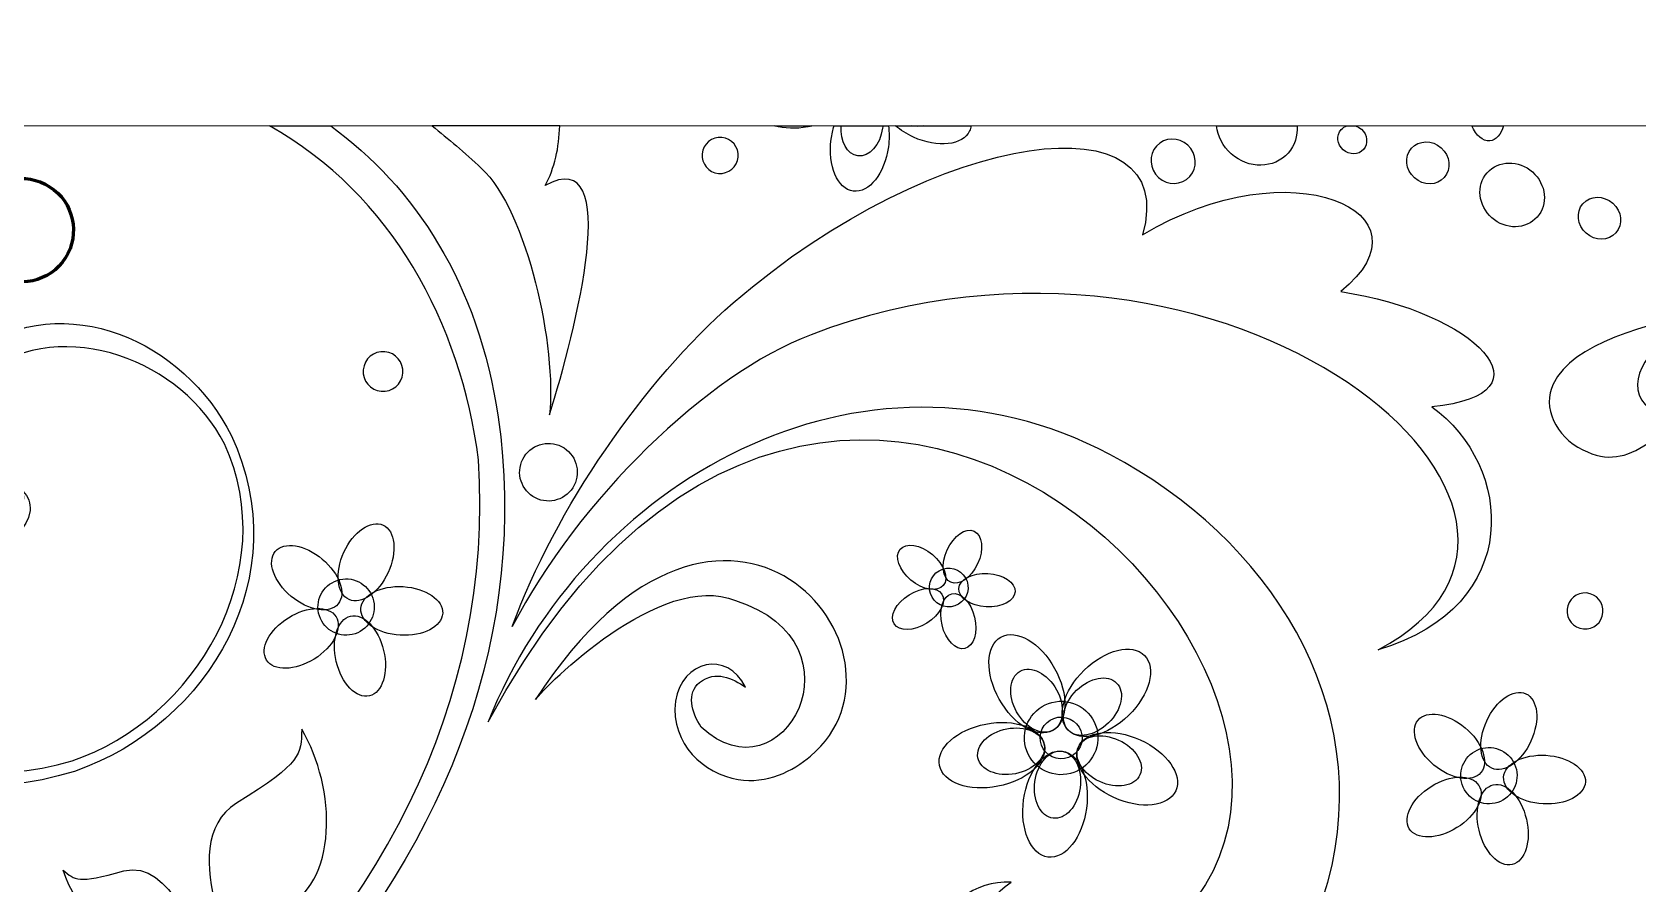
# Model space of a CAD drawing. Header units: millimetres. Extents: x -96 to 58, y -5 to 152.
# Drawn here: x -42.9 to -4.22, y 131.24 to 151.76 of the extents above; entities that cross this region are included whole.
import ezdxf

# ---------------------------------------------------------------- set-up
doc = ezdxf.new("R2010")
doc.units = ezdxf.units.MM
doc.header["$MEASUREMENT"] = 0
doc.layers.add('Capa 1', color=7, linetype='Continuous')

msp = doc.modelspace()

# ---------------------------------------------------------------- linework, layer by layer
at = {"layer": 'Capa 1'}
for points, knots in [([(-19.319, 131.2767), (-20.9753, 130.2191), (-18.4006, 128.6841), (-17.3251, 129.1105), (-17.3251, 129.1105), (-7.0658, 133.178), (-22.948, 151.759), (-31.9183, 135.1427), (-31.9183, 135.1427), (-29.6164, 140.9053), (-22.9368, 144.7434), (-16.9387, 141.5833), (-16.9387, 141.5833), (-13.1357, 139.5807), (-10.5182, 135.5953), (-11.6881, 131.2831), (-11.6881, 131.2831), (-12.5421, 128.4589), (-15.1612, 126.1078), (-18.2573, 126.7159), (-18.2573, 126.7159), (-19.7211, 127.0518), (-21.1487, 128.2035), (-21.0523, 129.8352), (-21.0523, 129.8352), (-20.9669, 130.7028), (-20.2123, 131.3346), (-19.319, 131.2767)], [0, 0, 0, 0, 0.125, 0.125, 0.125, 0.125, 0.25, 0.25, 0.25, 0.25, 0.375, 0.375, 0.375, 0.375, 0.5, 0.5, 0.5, 0.5, 0.625, 0.625, 0.625, 0.625, 0.75, 0.75, 0.75, 0.75, 1, 1, 1, 1]), ([(-31.3342, 137.4406), (-29.7386, 140.5015), (-26.658, 143.5112), (-24.1372, 144.4688), (-24.1372, 144.4688), (-14.081, 148.29), (-4.3091, 140.1183), (-10.4761, 136.8793), (-10.4761, 136.8793), (-6.9376, 137.9252), (-7.2244, 141.3236), (-9.1865, 142.7341), (-9.1865, 142.7341), (-6.1731, 143.0185), (-8.1444, 145.0278), (-11.3776, 145.506), (-11.3776, 145.506), (-9.0262, 147.4212), (-12.5816, 149.0212), (-16.1542, 146.8742), (-16.1542, 146.8742), (-15.2095, 150.1991), (-21.0843, 149.5012), (-26.0107, 145.2358), (-26.0107, 145.2358), (-28.1694, 143.3669), (-30.2964, 140.2709), (-31.3342, 137.4406)], [0, 0, 0, 0, 0.125, 0.125, 0.125, 0.125, 0.25, 0.25, 0.25, 0.25, 0.375, 0.375, 0.375, 0.375, 0.5, 0.5, 0.5, 0.5, 0.625, 0.625, 0.625, 0.625, 0.75, 0.75, 0.75, 0.75, 1, 1, 1, 1]), ([(-93.8137, 125.3546), (-85.2743, 114.5641), (-68.4188, 115.2943), (-63.6301, 115.8303), (-63.6301, 115.8303), (-60.561, 116.1742), (-57.7325, 116.986), (-55.3109, 117.6369), (-55.3109, 117.6369), (-38.8403, 122.0631), (-30.2309, 132.4644), (-31.6742, 142.4817), (-31.6742, 142.4817), (-32.1474, 145.7064), (-33.6815, 148.0221), (-35.7074, 149.5), (-35.7074, 149.5), (-35.7074, 149.5), (-37.1809, 149.5), (-37.1809, 149.5), (-37.1809, 149.5), (-34.2396, 147.8436), (-32.5786, 144.7596), (-32.1455, 141.4526), (-32.1455, 141.4526), (-31.4223, 129.8762), (-42.8528, 119.9006), (-62.7601, 116.9371), (-62.7601, 116.9371), (-77.5101, 114.7417), (-86.4764, 118.6912), (-93.8137, 125.3546)], [0, 0, 0, 0, 0.1111111, 0.1111111, 0.1111111, 0.1111111, 0.2222222, 0.2222222, 0.2222222, 0.2222222, 0.3333333, 0.3333333, 0.3333333, 0.3333333, 0.4444444, 0.4444444, 0.4444444, 0.4444444, 0.5555556, 0.5555556, 0.5555556, 0.5555556, 0.6666667, 0.6666667, 0.6666667, 0.6666667, 0.7777778, 0.7777778, 0.7777778, 0.7777778, 1, 1, 1, 1]), ([(-48.4375, 149.5), (-51.1763, 147.482), (-52.7477, 143.9842), (-51.4399, 139.2097), (-51.4399, 139.2097), (-50.3294, 135.1548), (-45.9963, 132.6477), (-41.8834, 133.9479), (-41.8834, 133.9479), (-38.5901, 135.0923), (-36.5433, 138.6946), (-38.0953, 142.029), (-38.0953, 142.029), (-39.2384, 144.3139), (-42.0915, 145.605), (-44.3399, 144.0686), (-44.3399, 144.0686), (-45.6294, 143.1314), (-46.2994, 141.0527), (-44.8902, 139.8813), (-44.8902, 139.8813), (-44.339, 139.4531), (-43.0789, 139.283), (-42.9503, 140.2303), (-42.9503, 140.2303), (-42.9352, 140.4076), (-42.987, 140.5676), (-43.1175, 140.6908), (-43.1175, 140.6908), (-42.9567, 139.9502), (-43.9323, 139.881), (-44.3868, 140.1492), (-44.3868, 140.1492), (-45.6827, 140.9779), (-45.0785, 142.7892), (-44.0743, 143.5561), (-44.0743, 143.5561), (-42.1216, 144.9552), (-39.2584, 143.8273), (-38.2688, 141.8369), (-38.2688, 141.8369), (-36.8644, 138.7981), (-38.9465, 135.2013), (-41.9386, 134.203), (-41.9386, 134.203), (-45.7697, 133.0436), (-50.0964, 135.5572), (-51.2237, 139.2797), (-51.2237, 139.2797), (-52.5359, 143.8819), (-50.2872, 147.6366), (-46.8864, 149.5), (-46.8864, 149.5), (-46.8864, 149.5), (-48.4375, 149.5), (-48.4375, 149.5)], [0, 0, 0, 0, 0.0666667, 0.0666667, 0.0666667, 0.0666667, 0.1333333, 0.1333333, 0.1333333, 0.1333333, 0.2, 0.2, 0.2, 0.2, 0.2666667, 0.2666667, 0.2666667, 0.2666667, 0.3333333, 0.3333333, 0.3333333, 0.3333333, 0.4, 0.4, 0.4, 0.4, 0.4666667, 0.4666667, 0.4666667, 0.4666667, 0.5333333, 0.5333333, 0.5333333, 0.5333333, 0.6, 0.6, 0.6, 0.6, 0.6666667, 0.6666667, 0.6666667, 0.6666667, 0.7333333, 0.7333333, 0.7333333, 0.7333333, 0.8, 0.8, 0.8, 0.8, 0.8666667, 0.8666667, 0.8666667, 0.8666667, 1, 1, 1, 1]), ([(-30.4409, 142.5357), (-30.2543, 144.1224), (-30.9678, 147.4449), (-32.0817, 148.4821), (-32.0817, 148.4821), (-32.4837, 148.8563), (-32.879, 149.192), (-33.2639, 149.5), (-33.2639, 149.5), (-33.2639, 149.5), (-30.1917, 149.5), (-30.1917, 149.5), (-30.1917, 149.5), (-30.2066, 148.9795), (-30.3144, 148.4801), (-30.5409, 148.0655), (-30.5409, 148.0655), (-28.6416, 149.1147), (-29.8067, 144.5492), (-30.4409, 142.5357)], [0, 0, 0, 0, 0.1666667, 0.1666667, 0.1666667, 0.1666667, 0.3333333, 0.3333333, 0.3333333, 0.3333333, 0.5, 0.5, 0.5, 0.5, 0.6666667, 0.6666667, 0.6666667, 0.6666667, 1, 1, 1, 1]), ([(-25.0067, 149.5), (-24.784, 149.4339), (-24.5068, 149.4214), (-24.2167, 149.4776), (-24.2167, 149.4776), (-24.1825, 149.4842), (-24.1488, 149.4918), (-24.1157, 149.5), (-24.1157, 149.5), (-24.1157, 149.5), (-25.0067, 149.5), (-25.0067, 149.5)], [0, 0, 0, 0, 0.25, 0.25, 0.25, 0.25, 0.5, 0.5, 0.5, 0.5, 1, 1, 1, 1]), ([(-23.1214, 147.9274), (-22.7411, 147.8758), (-22.3621, 148.3537), (-22.2757, 148.9948), (-22.2757, 148.9948), (-22.2517, 149.1724), (-22.2526, 149.3438), (-22.2746, 149.5), (-22.2746, 149.5), (-22.2746, 149.5), (-23.5831, 149.5), (-23.5831, 149.5), (-23.5831, 149.5), (-23.6145, 149.3999), (-23.6386, 149.2929), (-23.6538, 149.1809), (-23.6538, 149.1809), (-23.7402, 148.5402), (-23.5018, 147.9785), (-23.1214, 147.9274)], [0, 0, 0, 0, 0.1666667, 0.1666667, 0.1666667, 0.1666667, 0.3333333, 0.3333333, 0.3333333, 0.3333333, 0.5, 0.5, 0.5, 0.5, 0.6666667, 0.6666667, 0.6666667, 0.6666667, 1, 1, 1, 1]), ([(-23.0104, 148.7795), (-22.7365, 148.7426), (-22.47, 149.0411), (-22.4154, 149.4463), (-22.4154, 149.4463), (-22.413, 149.4643), (-22.411, 149.4822), (-22.4095, 149.5), (-22.4095, 149.5), (-22.4095, 149.5), (-23.415, 149.5), (-23.415, 149.5), (-23.415, 149.5), (-23.4379, 149.1288), (-23.266, 148.814), (-23.0104, 148.7795)], [0, 0, 0, 0, 0.2, 0.2, 0.2, 0.2, 0.4, 0.4, 0.4, 0.4, 0.6, 0.6, 0.6, 0.6, 1, 1, 1, 1]), ([(-20.32, 149.3792), (-20.3025, 149.4178), (-20.2912, 149.4582), (-20.2857, 149.5), (-20.2857, 149.5), (-20.2857, 149.5), (-22.1056, 149.5), (-22.1056, 149.5), (-22.1056, 149.5), (-21.9844, 149.3972), (-21.8385, 149.3043), (-21.6739, 149.2296), (-21.6739, 149.2296), (-21.0849, 148.9627), (-20.4785, 149.0293), (-20.32, 149.3792)], [0, 0, 0, 0, 0.2, 0.2, 0.2, 0.2, 0.4, 0.4, 0.4, 0.4, 0.6, 0.6, 0.6, 0.6, 1, 1, 1, 1]), ([(-21.7245, 149.5), (-21.622, 149.4828), (-21.5233, 149.4832), (-21.435, 149.5), (-21.435, 149.5), (-21.435, 149.5), (-21.7245, 149.5), (-21.7245, 149.5)], [0, 0, 0, 0, 0.3333333, 0.3333333, 0.3333333, 0.3333333, 1, 1, 1, 1]), ([(-14.3699, 149.5), (-14.3442, 149.2539), (-14.2242, 149.0093), (-14.0161, 148.8245), (-14.0161, 148.8245), (-13.5991, 148.4547), (-12.9861, 148.4642), (-12.6469, 148.8459), (-12.6469, 148.8459), (-12.4845, 149.0288), (-12.4144, 149.264), (-12.4313, 149.5), (-12.4313, 149.5), (-12.4313, 149.5), (-14.3699, 149.5), (-14.3699, 149.5)], [0, 0, 0, 0, 0.2, 0.2, 0.2, 0.2, 0.4, 0.4, 0.4, 0.4, 0.6, 0.6, 0.6, 0.6, 1, 1, 1, 1]), ([(-10.8822, 149.4173), (-10.9273, 149.4573), (-10.9787, 149.4848), (-11.032, 149.5), (-11.032, 149.5), (-11.032, 149.5), (-11.2281, 149.5), (-11.2281, 149.5), (-11.2281, 149.5), (-11.282, 149.4839), (-11.3313, 149.4536), (-11.3705, 149.4095), (-11.3705, 149.4095), (-11.4915, 149.2734), (-11.4687, 149.056), (-11.3201, 148.9239), (-11.3201, 148.9239), (-11.1716, 148.792), (-10.9526, 148.7954), (-10.8318, 148.9314), (-10.8318, 148.9314), (-10.711, 149.0678), (-10.7334, 149.2853), (-10.8822, 149.4173)], [0, 0, 0, 0, 0.1428571, 0.1428571, 0.1428571, 0.1428571, 0.2857143, 0.2857143, 0.2857143, 0.2857143, 0.4285714, 0.4285714, 0.4285714, 0.4285714, 0.5714286, 0.5714286, 0.5714286, 0.5714286, 0.7142857, 0.7142857, 0.7142857, 0.7142857, 1, 1, 1, 1]), ([(-7.7881, 149.1387), (-7.6369, 149.1542), (-7.5165, 149.2962), (-7.457, 149.5), (-7.457, 149.5), (-7.457, 149.5), (-8.2216, 149.5), (-8.2216, 149.5), (-8.2216, 149.5), (-8.1237, 149.2689), (-7.9588, 149.1211), (-7.7881, 149.1387)], [0, 0, 0, 0, 0.25, 0.25, 0.25, 0.25, 0.5, 0.5, 0.5, 0.5, 1, 1, 1, 1]), ([(-26.7604, 148.8277), (-26.7387, 149.0668), (-26.5272, 149.2428), (-26.2882, 149.2212), (-26.2882, 149.2212), (-26.0493, 149.1998), (-25.8727, 148.9882), (-25.8947, 148.749), (-25.8947, 148.749), (-25.9161, 148.5102), (-26.1276, 148.3336), (-26.367, 148.3553), (-26.367, 148.3553), (-26.6059, 148.3771), (-26.7822, 148.5884), (-26.7604, 148.8277)], [0, 0, 0, 0, 0.2, 0.2, 0.2, 0.2, 0.4, 0.4, 0.4, 0.4, 0.6, 0.6, 0.6, 0.6, 1, 1, 1, 1]), ([(-15.8397, 148.3374), (-16.0179, 148.5781), (-15.9731, 148.9121), (-15.7393, 149.0827), (-15.7393, 149.0827), (-15.5054, 149.2536), (-15.1709, 149.1966), (-14.9929, 148.9555), (-14.9929, 148.9555), (-14.8145, 148.7146), (-14.8595, 148.3808), (-15.0936, 148.21), (-15.0936, 148.21), (-15.3274, 148.0393), (-15.6617, 148.0962), (-15.8397, 148.3374)], [0, 0, 0, 0, 0.2, 0.2, 0.2, 0.2, 0.4, 0.4, 0.4, 0.4, 0.6, 0.6, 0.6, 0.6, 1, 1, 1, 1]), ([(-8.9595, 148.9714), (-9.1779, 149.1655), (-9.499, 149.1602), (-9.6767, 148.9602), (-9.6767, 148.9602), (-9.8539, 148.7603), (-9.821, 148.4407), (-9.6023, 148.2471), (-9.6023, 148.2471), (-9.3842, 148.053), (-9.0632, 148.0582), (-8.8854, 148.2582), (-8.8854, 148.2582), (-8.7082, 148.4584), (-8.7414, 148.7776), (-8.9595, 148.9714)], [0, 0, 0, 0, 0.2, 0.2, 0.2, 0.2, 0.4, 0.4, 0.4, 0.4, 0.6, 0.6, 0.6, 0.6, 1, 1, 1, 1]), ([(-6.7601, 148.3888), (-7.0927, 148.6837), (-7.5815, 148.6759), (-7.852, 148.3715), (-7.852, 148.3715), (-8.1221, 148.0669), (-8.0717, 147.5805), (-7.7392, 147.2855), (-7.7392, 147.2855), (-7.4063, 146.9906), (-6.9178, 146.998), (-6.6474, 147.3025), (-6.6474, 147.3025), (-6.3771, 147.6073), (-6.4275, 148.0934), (-6.7601, 148.3888)], [0, 0, 0, 0, 0.2, 0.2, 0.2, 0.2, 0.4, 0.4, 0.4, 0.4, 0.6, 0.6, 0.6, 0.6, 1, 1, 1, 1]), ([(-4.8274, 147.6369), (-5.0455, 147.8308), (-5.3666, 147.8255), (-5.5444, 147.6256), (-5.5444, 147.6256), (-5.7218, 147.4256), (-5.6889, 147.1063), (-5.4699, 146.9124), (-5.4699, 146.9124), (-5.2515, 146.7187), (-4.9307, 146.7237), (-4.7533, 146.9236), (-4.7533, 146.9236), (-4.5758, 147.1237), (-4.6087, 147.4429), (-4.8274, 147.6369)], [0, 0, 0, 0, 0.2, 0.2, 0.2, 0.2, 0.4, 0.4, 0.4, 0.4, 0.6, 0.6, 0.6, 0.6, 1, 1, 1, 1]), ([(-3.9782, 141.8523), (-4.5229, 141.5014), (-4.9456, 141.3994), (-5.5469, 141.6938), (-5.5469, 141.6938), (-6.2112, 142.0189), (-6.5315, 142.7291), (-6.2621, 143.2792), (-6.2621, 143.2792), (-5.7745, 144.2758), (-4.0839, 144.6832), (-2.393, 145.0907), (-2.393, 145.0907), (-1.678, 143.5056), (-0.9629, 141.9199), (-1.4506, 140.9235), (-1.4506, 140.9235), (-1.7198, 140.3737), (-2.4771, 140.1908), (-3.1414, 140.5159), (-3.1414, 140.5159), (-3.7427, 140.8105), (-3.9216, 141.2066), (-3.9782, 141.8523)], [0, 0, 0, 0, 0.1428571, 0.1428571, 0.1428571, 0.1428571, 0.2857143, 0.2857143, 0.2857143, 0.2857143, 0.4285714, 0.4285714, 0.4285714, 0.4285714, 0.5714286, 0.5714286, 0.5714286, 0.5714286, 0.7142857, 0.7142857, 0.7142857, 0.7142857, 1, 1, 1, 1]), ([(-3.6257, 142.4849), (-4.6182, 142.9458), (-4.2668, 143.829), (-3.4546, 144.43), (-3.4546, 144.43), (-3.0295, 144.7449), (-2.5816, 144.9884), (-2.393, 145.0907), (-2.393, 145.0907), (-2.3655, 144.8762), (-2.2851, 144.3893), (-2.2639, 143.8733), (-2.2639, 143.8733), (-2.2218, 142.8532), (-2.6546, 142.0341), (-3.6257, 142.4849)], [0, 0, 0, 0, 0.2, 0.2, 0.2, 0.2, 0.4, 0.4, 0.4, 0.4, 0.6, 0.6, 0.6, 0.6, 1, 1, 1, 1]), ([(-34.9239, 143.6253), (-34.9005, 143.8882), (-34.6681, 144.082), (-34.4051, 144.0582), (-34.4051, 144.0582), (-34.1421, 144.0345), (-33.9483, 143.8019), (-33.9724, 143.539), (-33.9724, 143.539), (-33.9961, 143.2764), (-34.2285, 143.0824), (-34.4915, 143.1062), (-34.4915, 143.1062), (-34.7542, 143.1302), (-34.948, 143.3625), (-34.9239, 143.6253)], [0, 0, 0, 0, 0.2, 0.2, 0.2, 0.2, 0.4, 0.4, 0.4, 0.4, 0.6, 0.6, 0.6, 0.6, 1, 1, 1, 1]), ([(-25.7144, 135.9771), (-26.0386, 136.1867), (-26.4319, 136.401), (-26.8248, 136.0878), (-26.8248, 136.0878), (-27.1362, 135.8408), (-27.0217, 135.3756), (-26.7845, 135.0128), (-26.7845, 135.0128), (-24.8317, 133.1843), (-22.7491, 137.0348), (-25.9588, 138.0667), (-25.9588, 138.0667), (-27.761, 138.7963), (-30.5568, 135.9899), (-30.7758, 135.6762), (-30.7758, 135.6762), (-26.1826, 142.7609), (-21.2586, 136.7718), (-24.1498, 134.3148), (-24.1498, 134.3148), (-24.5679, 133.9592), (-25.2118, 133.6338), (-25.8936, 133.7549), (-25.8936, 133.7549), (-26.7164, 133.9013), (-27.5169, 134.5877), (-27.4073, 135.638), (-27.4073, 135.638), (-27.2467, 136.6167), (-26.1617, 136.8766), (-25.7144, 135.9771)], [0, 0, 0, 0, 0.1111111, 0.1111111, 0.1111111, 0.1111111, 0.2222222, 0.2222222, 0.2222222, 0.2222222, 0.3333333, 0.3333333, 0.3333333, 0.3333333, 0.4444444, 0.4444444, 0.4444444, 0.4444444, 0.5555556, 0.5555556, 0.5555556, 0.5555556, 0.6666667, 0.6666667, 0.6666667, 0.6666667, 0.7777778, 0.7777778, 0.7777778, 0.7777778, 1, 1, 1, 1]), ([(-30.0883, 141.7403), (-30.4111, 141.9471), (-30.8405, 141.853), (-31.0477, 141.5302), (-31.0477, 141.5302), (-31.2544, 141.2075), (-31.1604, 140.778), (-30.8376, 140.5711), (-30.8376, 140.5711), (-30.5147, 140.3646), (-30.0852, 140.4585), (-29.8785, 140.7813), (-29.8785, 140.7813), (-29.6717, 141.1037), (-29.7655, 141.5335), (-30.0883, 141.7403)], [0, 0, 0, 0, 0.2, 0.2, 0.2, 0.2, 0.4, 0.4, 0.4, 0.4, 0.6, 0.6, 0.6, 0.6, 1, 1, 1, 1]), ([(-34.4465, 139.8832), (-34.741, 140.0177), (-35.1632, 139.7248), (-35.3899, 139.2294), (-35.3899, 139.2294), (-35.6168, 138.734), (-35.5622, 138.2229), (-35.2677, 138.0884), (-35.2677, 138.0884), (-34.9735, 137.9539), (-34.5513, 138.2462), (-34.3247, 138.742), (-34.3247, 138.742), (-34.0979, 139.2374), (-34.1526, 139.7485), (-34.4465, 139.8832)], [0, 0, 0, 0, 0.2, 0.2, 0.2, 0.2, 0.4, 0.4, 0.4, 0.4, 0.6, 0.6, 0.6, 0.6, 1, 1, 1, 1]), ([(-20.2094, 139.7369), (-20.4114, 139.8292), (-20.702, 139.628), (-20.8576, 139.2874), (-20.8576, 139.2874), (-21.0133, 138.9471), (-20.9761, 138.5961), (-20.7735, 138.5034), (-20.7735, 138.5034), (-20.5714, 138.4113), (-20.2812, 138.6119), (-20.1256, 138.9524), (-20.1256, 138.9524), (-19.9695, 139.293), (-20.007, 139.6442), (-20.2094, 139.7369)], [0, 0, 0, 0, 0.2, 0.2, 0.2, 0.2, 0.4, 0.4, 0.4, 0.4, 0.6, 0.6, 0.6, 0.6, 1, 1, 1, 1]), ([(-37.0438, 139.2476), (-37.251, 138.9991), (-37.0802, 138.5144), (-36.662, 138.1653), (-36.662, 138.1653), (-36.2439, 137.8156), (-35.7365, 137.7337), (-35.5289, 137.9822), (-35.5289, 137.9822), (-35.3217, 138.2306), (-35.4926, 138.7151), (-35.9107, 139.0644), (-35.9107, 139.0644), (-36.3292, 139.4139), (-36.8363, 139.4957), (-37.0438, 139.2476)], [0, 0, 0, 0, 0.2, 0.2, 0.2, 0.2, 0.4, 0.4, 0.4, 0.4, 0.6, 0.6, 0.6, 0.6, 1, 1, 1, 1]), ([(-21.9938, 139.3003), (-22.1363, 139.1295), (-22.0193, 138.7962), (-21.7317, 138.5564), (-21.7317, 138.5564), (-21.4444, 138.3163), (-21.0955, 138.2597), (-20.9532, 138.4305), (-20.9532, 138.4305), (-20.8107, 138.6015), (-20.9281, 138.934), (-21.2154, 139.1742), (-21.2154, 139.1742), (-21.5027, 139.4144), (-21.8516, 139.4705), (-21.9938, 139.3003)], [0, 0, 0, 0, 0.2, 0.2, 0.2, 0.2, 0.4, 0.4, 0.4, 0.4, 0.6, 0.6, 0.6, 0.6, 1, 1, 1, 1]), ([(-20.6733, 137.9373), (-20.4295, 138.0188), (-20.2975, 138.2827), (-20.3794, 138.527), (-20.3794, 138.527), (-20.4607, 138.7711), (-20.7248, 138.9027), (-20.9689, 138.8211), (-20.9689, 138.8211), (-21.2128, 138.7398), (-21.3447, 138.4757), (-21.2632, 138.2316), (-21.2632, 138.2316), (-21.1816, 137.9875), (-20.9174, 137.8557), (-20.6733, 137.9373)], [0, 0, 0, 0, 0.2, 0.2, 0.2, 0.2, 0.4, 0.4, 0.4, 0.4, 0.6, 0.6, 0.6, 0.6, 1, 1, 1, 1]), ([(-35.122, 137.2642), (-34.7671, 137.383), (-34.5751, 137.7673), (-34.6936, 138.1222), (-34.6936, 138.1222), (-34.8124, 138.4776), (-35.1967, 138.6693), (-35.5519, 138.5505), (-35.5519, 138.5505), (-35.907, 138.4324), (-36.0991, 138.0477), (-35.9803, 137.6926), (-35.9803, 137.6926), (-35.8615, 137.3374), (-35.4774, 137.1455), (-35.122, 137.2642)], [0, 0, 0, 0, 0.2, 0.2, 0.2, 0.2, 0.4, 0.4, 0.4, 0.4, 0.6, 0.6, 0.6, 0.6, 1, 1, 1, 1]), ([(-19.2234, 138.275), (-19.2102, 138.4973), (-19.5027, 138.6949), (-19.8766, 138.7168), (-19.8766, 138.7168), (-20.2503, 138.739), (-20.564, 138.5767), (-20.5772, 138.3546), (-20.5772, 138.3546), (-20.59, 138.1331), (-20.2979, 137.9351), (-19.924, 137.9131), (-19.924, 137.9131), (-19.5502, 137.8914), (-19.2363, 138.0532), (-19.2234, 138.275)], [0, 0, 0, 0, 0.2, 0.2, 0.2, 0.2, 0.4, 0.4, 0.4, 0.4, 0.6, 0.6, 0.6, 0.6, 1, 1, 1, 1]), ([(-33.0116, 137.7561), (-32.9927, 138.0792), (-33.4186, 138.3669), (-33.9623, 138.3989), (-33.9623, 138.3989), (-34.506, 138.431), (-34.9626, 138.1949), (-34.9817, 137.8721), (-34.9817, 137.8721), (-35.0006, 137.5491), (-34.5754, 137.2611), (-34.0313, 137.2291), (-34.0313, 137.2291), (-33.4872, 137.1971), (-33.0305, 137.4329), (-33.0116, 137.7561)], [0, 0, 0, 0, 0.2, 0.2, 0.2, 0.2, 0.4, 0.4, 0.4, 0.4, 0.6, 0.6, 0.6, 0.6, 1, 1, 1, 1]), ([(-22.1381, 137.5009), (-22.0204, 137.3126), (-21.6673, 137.3205), (-21.3496, 137.5186), (-21.3496, 137.5186), (-21.0322, 137.7172), (-20.87, 138.0309), (-20.9882, 138.2197), (-20.9882, 138.2197), (-21.1057, 138.4084), (-21.459, 138.4001), (-21.7766, 138.2018), (-21.7766, 138.2018), (-22.0937, 138.0034), (-22.256, 137.6894), (-22.1381, 137.5009)], [0, 0, 0, 0, 0.2, 0.2, 0.2, 0.2, 0.4, 0.4, 0.4, 0.4, 0.6, 0.6, 0.6, 0.6, 1, 1, 1, 1]), ([(-20.4355, 136.9086), (-20.2194, 136.9598), (-20.1138, 137.2969), (-20.2003, 137.6611), (-20.2003, 137.6611), (-20.2866, 138.0256), (-20.5322, 138.2794), (-20.7486, 138.2281), (-20.7486, 138.2281), (-20.9646, 138.177), (-21.0703, 137.8398), (-20.9836, 137.4754), (-20.9836, 137.4754), (-20.8974, 137.1112), (-20.6518, 136.8569), (-20.4355, 136.9086)], [0, 0, 0, 0, 0.2, 0.2, 0.2, 0.2, 0.4, 0.4, 0.4, 0.4, 0.6, 0.6, 0.6, 0.6, 1, 1, 1, 1]), ([(-5.9287, 137.8525), (-5.9069, 138.0917), (-5.6954, 138.2678), (-5.4562, 138.2462), (-5.4562, 138.2462), (-5.2175, 138.2248), (-5.0412, 138.0128), (-5.0627, 137.774), (-5.0627, 137.774), (-5.0845, 137.535), (-5.2956, 137.3586), (-5.5349, 137.3802), (-5.5349, 137.3802), (-5.7739, 137.4021), (-5.9502, 137.6133), (-5.9287, 137.8525)], [0, 0, 0, 0, 0.2, 0.2, 0.2, 0.2, 0.4, 0.4, 0.4, 0.4, 0.6, 0.6, 0.6, 0.6, 1, 1, 1, 1]), ([(-37.2533, 136.6294), (-37.0821, 136.3549), (-36.5684, 136.3664), (-36.1062, 136.6553), (-36.1062, 136.6553), (-35.644, 136.9441), (-35.4085, 137.4008), (-35.5799, 137.6749), (-35.5799, 137.6749), (-35.7513, 137.9498), (-36.2651, 137.9376), (-36.727, 137.6491), (-36.727, 137.6491), (-37.1892, 137.3602), (-37.425, 136.9035), (-37.2533, 136.6294)], [0, 0, 0, 0, 0.2, 0.2, 0.2, 0.2, 0.4, 0.4, 0.4, 0.4, 0.6, 0.6, 0.6, 0.6, 1, 1, 1, 1]), ([(-34.7757, 135.7672), (-34.4612, 135.8418), (-34.3077, 136.3322), (-34.4337, 136.8625), (-34.4337, 136.8625), (-34.5591, 137.3926), (-34.9165, 137.7621), (-35.231, 137.6874), (-35.231, 137.6874), (-35.5458, 137.613), (-35.6992, 137.1223), (-35.5736, 136.592), (-35.5736, 136.592), (-35.448, 136.0616), (-35.0905, 135.6924), (-34.7757, 135.7672)], [0, 0, 0, 0, 0.2, 0.2, 0.2, 0.2, 0.4, 0.4, 0.4, 0.4, 0.6, 0.6, 0.6, 0.6, 1, 1, 1, 1]), ([(-19.5646, 137.1828), (-19.9331, 136.9774), (-19.9521, 136.3073), (-19.6063, 135.6864), (-19.6063, 135.6864), (-19.2607, 135.0653), (-18.6814, 134.7283), (-18.3128, 134.9333), (-18.3128, 134.9333), (-17.9441, 135.1387), (-17.9252, 135.8086), (-18.2707, 136.4296), (-18.2707, 136.4296), (-18.6163, 137.0509), (-19.196, 137.388), (-19.5646, 137.1828)], [0, 0, 0, 0, 0.2, 0.2, 0.2, 0.2, 0.4, 0.4, 0.4, 0.4, 0.6, 0.6, 0.6, 0.6, 1, 1, 1, 1]), ([(-16.1053, 136.7409), (-16.4006, 137.0427), (-17.0521, 136.8838), (-17.5595, 136.3867), (-17.5595, 136.3867), (-18.0674, 135.8898), (-18.2401, 135.2422), (-17.945, 134.9404), (-17.945, 134.9404), (-17.6499, 134.6391), (-16.9985, 134.7974), (-16.4908, 135.2945), (-16.4908, 135.2945), (-15.9828, 135.792), (-15.8103, 136.4394), (-16.1053, 136.7409)], [0, 0, 0, 0, 0.2, 0.2, 0.2, 0.2, 0.4, 0.4, 0.4, 0.4, 0.6, 0.6, 0.6, 0.6, 1, 1, 1, 1]), ([(-19.1011, 136.3597), (-19.3664, 136.2119), (-19.4046, 135.7738), (-19.1863, 135.381), (-19.1863, 135.381), (-18.9675, 134.9885), (-18.5749, 134.7897), (-18.3099, 134.9374), (-18.3099, 134.9374), (-18.0443, 135.0853), (-18.0065, 135.5234), (-18.2249, 135.9162), (-18.2249, 135.9162), (-18.4435, 136.3087), (-18.836, 136.5072), (-19.1011, 136.3597)], [0, 0, 0, 0, 0.2, 0.2, 0.2, 0.2, 0.4, 0.4, 0.4, 0.4, 0.6, 0.6, 0.6, 0.6, 1, 1, 1, 1]), ([(-16.7773, 136.0773), (-16.9897, 136.2942), (-17.4224, 136.215), (-17.7435, 135.9009), (-17.7435, 135.9009), (-18.0649, 135.5868), (-18.1528, 135.1557), (-17.9404, 134.9389), (-17.9404, 134.9389), (-17.728, 134.7216), (-17.295, 134.8004), (-16.9743, 135.1146), (-16.9743, 135.1146), (-16.6528, 135.4292), (-16.5647, 135.86), (-16.7773, 136.0773)], [0, 0, 0, 0, 0.2, 0.2, 0.2, 0.2, 0.4, 0.4, 0.4, 0.4, 0.6, 0.6, 0.6, 0.6, 1, 1, 1, 1]), ([(-6.9209, 135.8202), (-7.2154, 135.9547), (-7.6379, 135.6617), (-7.8645, 135.1663), (-7.8645, 135.1663), (-8.0912, 134.671), (-8.0365, 134.1596), (-7.742, 134.025), (-7.742, 134.025), (-7.4481, 133.8905), (-7.0254, 134.1832), (-6.7988, 134.6786), (-6.7988, 134.6786), (-6.572, 135.1742), (-6.627, 135.6854), (-6.9209, 135.8202)], [0, 0, 0, 0, 0.2, 0.2, 0.2, 0.2, 0.4, 0.4, 0.4, 0.4, 0.6, 0.6, 0.6, 0.6, 1, 1, 1, 1]), ([(-18.1533, 133.8689), (-17.6653, 133.8473), (-17.2521, 134.2251), (-17.2304, 134.7132), (-17.2304, 134.7132), (-17.2086, 135.2014), (-17.5867, 135.6146), (-18.0743, 135.6363), (-18.0743, 135.6363), (-18.5626, 135.6584), (-18.9759, 135.2799), (-18.9976, 134.7923), (-18.9976, 134.7923), (-19.0194, 134.3045), (-18.6413, 133.8908), (-18.1533, 133.8689)], [0, 0, 0, 0, 0.2, 0.2, 0.2, 0.2, 0.4, 0.4, 0.4, 0.4, 0.6, 0.6, 0.6, 0.6, 1, 1, 1, 1]), ([(-9.5181, 135.1842), (-9.7253, 134.9359), (-9.5546, 134.4511), (-9.1364, 134.1019), (-9.1364, 134.1019), (-8.7182, 133.7528), (-8.2109, 133.6706), (-8.0031, 133.9188), (-8.0031, 133.9188), (-7.7961, 134.1676), (-7.967, 134.6518), (-8.3851, 135.0012), (-8.3851, 135.0012), (-8.8032, 135.3508), (-9.3107, 135.4323), (-9.5181, 135.1842)], [0, 0, 0, 0, 0.2, 0.2, 0.2, 0.2, 0.4, 0.4, 0.4, 0.4, 0.6, 0.6, 0.6, 0.6, 1, 1, 1, 1]), ([(-21.0454, 134.0935), (-20.965, 133.6794), (-20.3342, 133.4531), (-19.6364, 133.5883), (-19.6364, 133.5883), (-18.9383, 133.7239), (-18.4378, 134.169), (-18.5183, 134.5834), (-18.5183, 134.5834), (-18.5987, 134.9976), (-19.2294, 135.2238), (-19.9272, 135.0885), (-19.9272, 135.0885), (-20.625, 134.9536), (-21.1255, 134.5078), (-21.0454, 134.0935)], [0, 0, 0, 0, 0.2, 0.2, 0.2, 0.2, 0.4, 0.4, 0.4, 0.4, 0.6, 0.6, 0.6, 0.6, 1, 1, 1, 1]), ([(-20.1186, 134.2777), (-20.0611, 133.9794), (-19.6565, 133.8071), (-19.2154, 133.8927), (-19.2154, 133.8927), (-18.7741, 133.9783), (-18.4633, 134.2894), (-18.5211, 134.5873), (-18.5211, 134.5873), (-18.579, 134.8857), (-18.9836, 135.0579), (-19.4246, 134.9724), (-19.4246, 134.9724), (-19.8659, 134.8869), (-20.1767, 134.5761), (-20.1186, 134.2777)], [0, 0, 0, 0, 0.2, 0.2, 0.2, 0.2, 0.4, 0.4, 0.4, 0.4, 0.6, 0.6, 0.6, 0.6, 1, 1, 1, 1]), ([(-18.1365, 134.2489), (-17.858, 134.2362), (-17.6225, 134.4517), (-17.6099, 134.7304), (-17.6099, 134.7304), (-17.5972, 135.0085), (-17.813, 135.2441), (-18.0912, 135.2567), (-18.0912, 135.2567), (-18.3696, 135.2691), (-18.6056, 135.0534), (-18.6178, 134.7751), (-18.6178, 134.7751), (-18.6301, 134.4972), (-18.4147, 134.2609), (-18.1365, 134.2489)], [0, 0, 0, 0, 0.2, 0.2, 0.2, 0.2, 0.4, 0.4, 0.4, 0.4, 0.6, 0.6, 0.6, 0.6, 1, 1, 1, 1]), ([(-15.3541, 133.4802), (-15.1797, 133.864), (-15.563, 134.4136), (-16.21, 134.7074), (-16.21, 134.7074), (-16.8574, 135.0014), (-17.5237, 134.9275), (-17.698, 134.5434), (-17.698, 134.5434), (-17.8723, 134.159), (-17.4891, 133.6093), (-16.8417, 133.3155), (-16.8417, 133.3155), (-16.1946, 133.022), (-15.5281, 133.0955), (-15.3541, 133.4802)], [0, 0, 0, 0, 0.2, 0.2, 0.2, 0.2, 0.4, 0.4, 0.4, 0.4, 0.6, 0.6, 0.6, 0.6, 1, 1, 1, 1]), ([(-37.7467, 128.9427), (-37.7467, 128.9427), (-39.5924, 132.1691), (-37.9768, 133.1797), (-37.9768, 133.1797), (-36.3615, 134.1906), (-36.4385, 134.3358), (-36.4045, 134.9613), (-36.4045, 134.9613), (-35.5716, 133.5548), (-35.498, 131.224), (-36.903, 130.6072), (-36.903, 130.6072), (-37.6468, 130.281), (-37.7467, 128.9426), (-37.7467, 128.9427)], [0, 0, 0, 0, 0.2, 0.2, 0.2, 0.2, 0.4, 0.4, 0.4, 0.4, 0.6, 0.6, 0.6, 0.6, 1, 1, 1, 1]), ([(-16.216, 133.8659), (-16.0904, 134.1428), (-16.3205, 134.5172), (-16.7298, 134.7028), (-16.7298, 134.7028), (-17.1391, 134.8885), (-17.5724, 134.8149), (-17.698, 134.5382), (-17.698, 134.5382), (-17.8233, 134.2618), (-17.5933, 133.8868), (-17.1845, 133.7013), (-17.1845, 133.7013), (-16.775, 133.5157), (-16.3415, 133.5893), (-16.216, 133.8659)], [0, 0, 0, 0, 0.2, 0.2, 0.2, 0.2, 0.4, 0.4, 0.4, 0.4, 0.6, 0.6, 0.6, 0.6, 1, 1, 1, 1]), ([(-7.5966, 133.2012), (-7.2411, 133.3198), (-7.0492, 133.7039), (-7.168, 134.0593), (-7.168, 134.0593), (-7.287, 134.4144), (-7.6711, 134.6064), (-8.0262, 134.4875), (-8.0262, 134.4875), (-8.3815, 134.369), (-8.5735, 133.9846), (-8.4547, 133.6293), (-8.4547, 133.6293), (-8.3362, 133.2744), (-7.9518, 133.0822), (-7.5966, 133.2012)], [0, 0, 0, 0, 0.2, 0.2, 0.2, 0.2, 0.4, 0.4, 0.4, 0.4, 0.6, 0.6, 0.6, 0.6, 1, 1, 1, 1]), ([(-18.4327, 131.8845), (-18.0142, 131.8282), (-17.5981, 132.3531), (-17.5031, 133.0573), (-17.5031, 133.0573), (-17.4077, 133.762), (-17.6699, 134.3787), (-18.0881, 134.4353), (-18.0881, 134.4353), (-18.5062, 134.4918), (-18.9227, 133.9663), (-19.0177, 133.262), (-19.0177, 133.262), (-19.1127, 132.5578), (-18.8508, 131.9406), (-18.4327, 131.8845)], [0, 0, 0, 0, 0.2, 0.2, 0.2, 0.2, 0.4, 0.4, 0.4, 0.4, 0.6, 0.6, 0.6, 0.6, 1, 1, 1, 1]), ([(-18.3104, 132.821), (-18.0097, 132.7807), (-17.7169, 133.1083), (-17.6568, 133.5538), (-17.6568, 133.5538), (-17.5963, 133.9993), (-17.7919, 134.3933), (-18.0927, 134.4339), (-18.0927, 134.4339), (-18.3937, 134.4747), (-18.6865, 134.1463), (-18.747, 133.7009), (-18.747, 133.7009), (-18.8068, 133.2557), (-18.6116, 132.8614), (-18.3104, 132.821)], [0, 0, 0, 0, 0.2, 0.2, 0.2, 0.2, 0.4, 0.4, 0.4, 0.4, 0.6, 0.6, 0.6, 0.6, 1, 1, 1, 1]), ([(-5.4863, 133.6927), (-5.467, 134.0158), (-5.8927, 134.3035), (-6.4367, 134.3355), (-6.4367, 134.3355), (-6.9804, 134.368), (-7.4372, 134.1318), (-7.4559, 133.8088), (-7.4559, 133.8088), (-7.4753, 133.4861), (-7.0494, 133.198), (-6.5057, 133.1657), (-6.5057, 133.1657), (-5.9615, 133.1339), (-5.5051, 133.3698), (-5.4863, 133.6927)], [0, 0, 0, 0, 0.2, 0.2, 0.2, 0.2, 0.4, 0.4, 0.4, 0.4, 0.6, 0.6, 0.6, 0.6, 1, 1, 1, 1]), ([(-9.7279, 132.5662), (-9.5565, 132.2919), (-9.0426, 132.3034), (-8.5806, 132.5923), (-8.5806, 132.5923), (-8.1187, 132.8809), (-7.8829, 133.3375), (-8.054, 133.6118), (-8.054, 133.6118), (-8.2257, 133.8864), (-8.7395, 133.8746), (-9.2014, 133.5857), (-9.2014, 133.5857), (-9.6635, 133.2974), (-9.8991, 132.8404), (-9.7279, 132.5662)], [0, 0, 0, 0, 0.2, 0.2, 0.2, 0.2, 0.4, 0.4, 0.4, 0.4, 0.6, 0.6, 0.6, 0.6, 1, 1, 1, 1]), ([(-7.2503, 131.7042), (-6.9355, 131.7788), (-6.7819, 132.2691), (-6.9078, 132.7992), (-6.9078, 132.7992), (-7.0336, 133.3296), (-7.3909, 133.699), (-7.7054, 133.6241), (-7.7054, 133.6241), (-8.0202, 133.5496), (-8.1736, 133.059), (-8.048, 132.5289), (-8.048, 132.5289), (-7.9223, 131.9988), (-7.5649, 131.6294), (-7.2503, 131.7042)], [0, 0, 0, 0, 0.2, 0.2, 0.2, 0.2, 0.4, 0.4, 0.4, 0.4, 0.6, 0.6, 0.6, 0.6, 1, 1, 1, 1]), ([(-38.8622, 129.69), (-38.8622, 129.69), (-39.5664, 131.8654), (-40.6945, 131.5487), (-40.6945, 131.5487), (-41.8227, 131.2323), (-41.8574, 131.3272), (-42.1556, 131.571), (-42.1556, 131.571), (-41.8608, 130.61), (-40.8311, 129.6115), (-39.9688, 129.9952), (-39.9688, 129.9952), (-39.5125, 130.1986), (-38.8623, 129.6899), (-38.8622, 129.69)], [0, 0, 0, 0, 0.2, 0.2, 0.2, 0.2, 0.4, 0.4, 0.4, 0.4, 0.6, 0.6, 0.6, 0.6, 1, 1, 1, 1])]:
    msp.add_open_spline(points, degree=3, knots=knots, dxfattribs=at)
at = {"layer": 'Capa 1', "color": 250, "lineweight": 9}
msp.add_open_spline([(-95.1806, 149.5), (-95.1806, 149.5), (57.2195, 149.5), (57.2195, 149.5), (57.2195, 149.5), (57.2195, 149.5), (57.2195, -2.9001), (57.2195, -2.9001), (57.2195, -2.9001), (57.2195, -2.9001), (-95.1806, -2.9001), (-95.1806, -2.9001), (-95.1806, -2.9001), (-95.1806, -2.9001), (-95.1806, 149.5), (-95.1806, 149.5)], degree=3, knots=[0, 0, 0, 0, 0.2, 0.2, 0.2, 0.2, 0.4, 0.4, 0.4, 0.4, 0.6, 0.6, 0.6, 0.6, 1, 1, 1, 1], dxfattribs=at)
at = {"layer": 'Capa 1', "lineweight": 60}
msp.add_open_spline([(-42.4781, 148.035), (-43.0568, 148.4059), (-43.827, 148.2372), (-44.1982, 147.6584), (-44.1982, 147.6584), (-44.5691, 147.0797), (-44.4005, 146.309), (-43.8216, 145.9381), (-43.8216, 145.9381), (-43.2426, 145.5674), (-42.4724, 145.7358), (-42.1015, 146.3146), (-42.1015, 146.3146), (-41.7306, 146.8938), (-41.8992, 147.6638), (-42.4781, 148.035)], degree=3, knots=[0, 0, 0, 0, 0.2, 0.2, 0.2, 0.2, 0.4, 0.4, 0.4, 0.4, 0.6, 0.6, 0.6, 0.6, 1, 1, 1, 1], dxfattribs=at)

doc.saveas('drawing.dxf')
